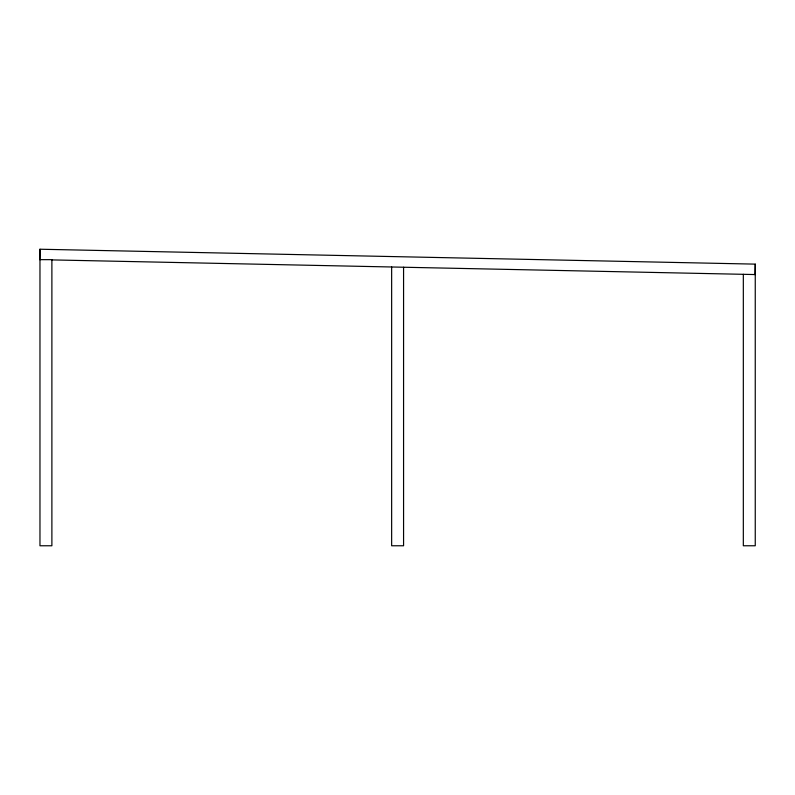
<?xml version="1.0" encoding="UTF-8"?>
<svg xmlns="http://www.w3.org/2000/svg" width="795" height="795" viewBox="0 0 795 795"><rect width="100%" height="100%" fill="white"/><g stroke="black" fill="none" stroke-linecap="round" stroke-linejoin="round"><path stroke-width="1.19" d="M39.969 249.233L39.75 259.657L51.884 259.657L51.884 545.768L39.969 545.768L39.969 249.233L755.25 264.129L755.25 545.768L743.325 545.768L743.325 274.315M755.031 274.563L755.25 264.129M51.884 259.905L755.25 274.563M403.572 267.229L403.572 545.768L391.647 545.768L391.647 266.981"/></g></svg>
